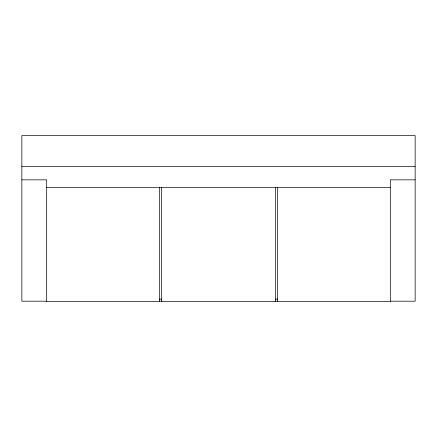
<?xml version="1.0" encoding="UTF-8"?>
<svg xmlns="http://www.w3.org/2000/svg" width="437" height="437" viewBox="0 0 437 437"><rect width="100%" height="100%" fill="white"/><g stroke="black" fill="none" stroke-linecap="round" stroke-linejoin="round"><path stroke-width="0.66" d="M21.85 166.644L415.15 166.644M21.85 179.842L46.688 179.842L46.688 301.404L159.505 301.404L159.505 187.347M415.15 179.842L390.312 179.842L390.312 301.404L277.495 301.404L277.495 187.347M46.688 187.347L390.312 187.347M159.505 299.127L161.575 299.127M275.425 299.127L277.495 299.127M46.688 301.197L21.85 301.197L21.85 135.596L415.15 135.596L415.15 301.197L390.312 301.197M159.183 301.197L161.914 301.197M275.086 301.197L277.817 301.197M275.425 187.347L275.425 301.404L161.575 301.404L161.575 187.347"/></g></svg>
